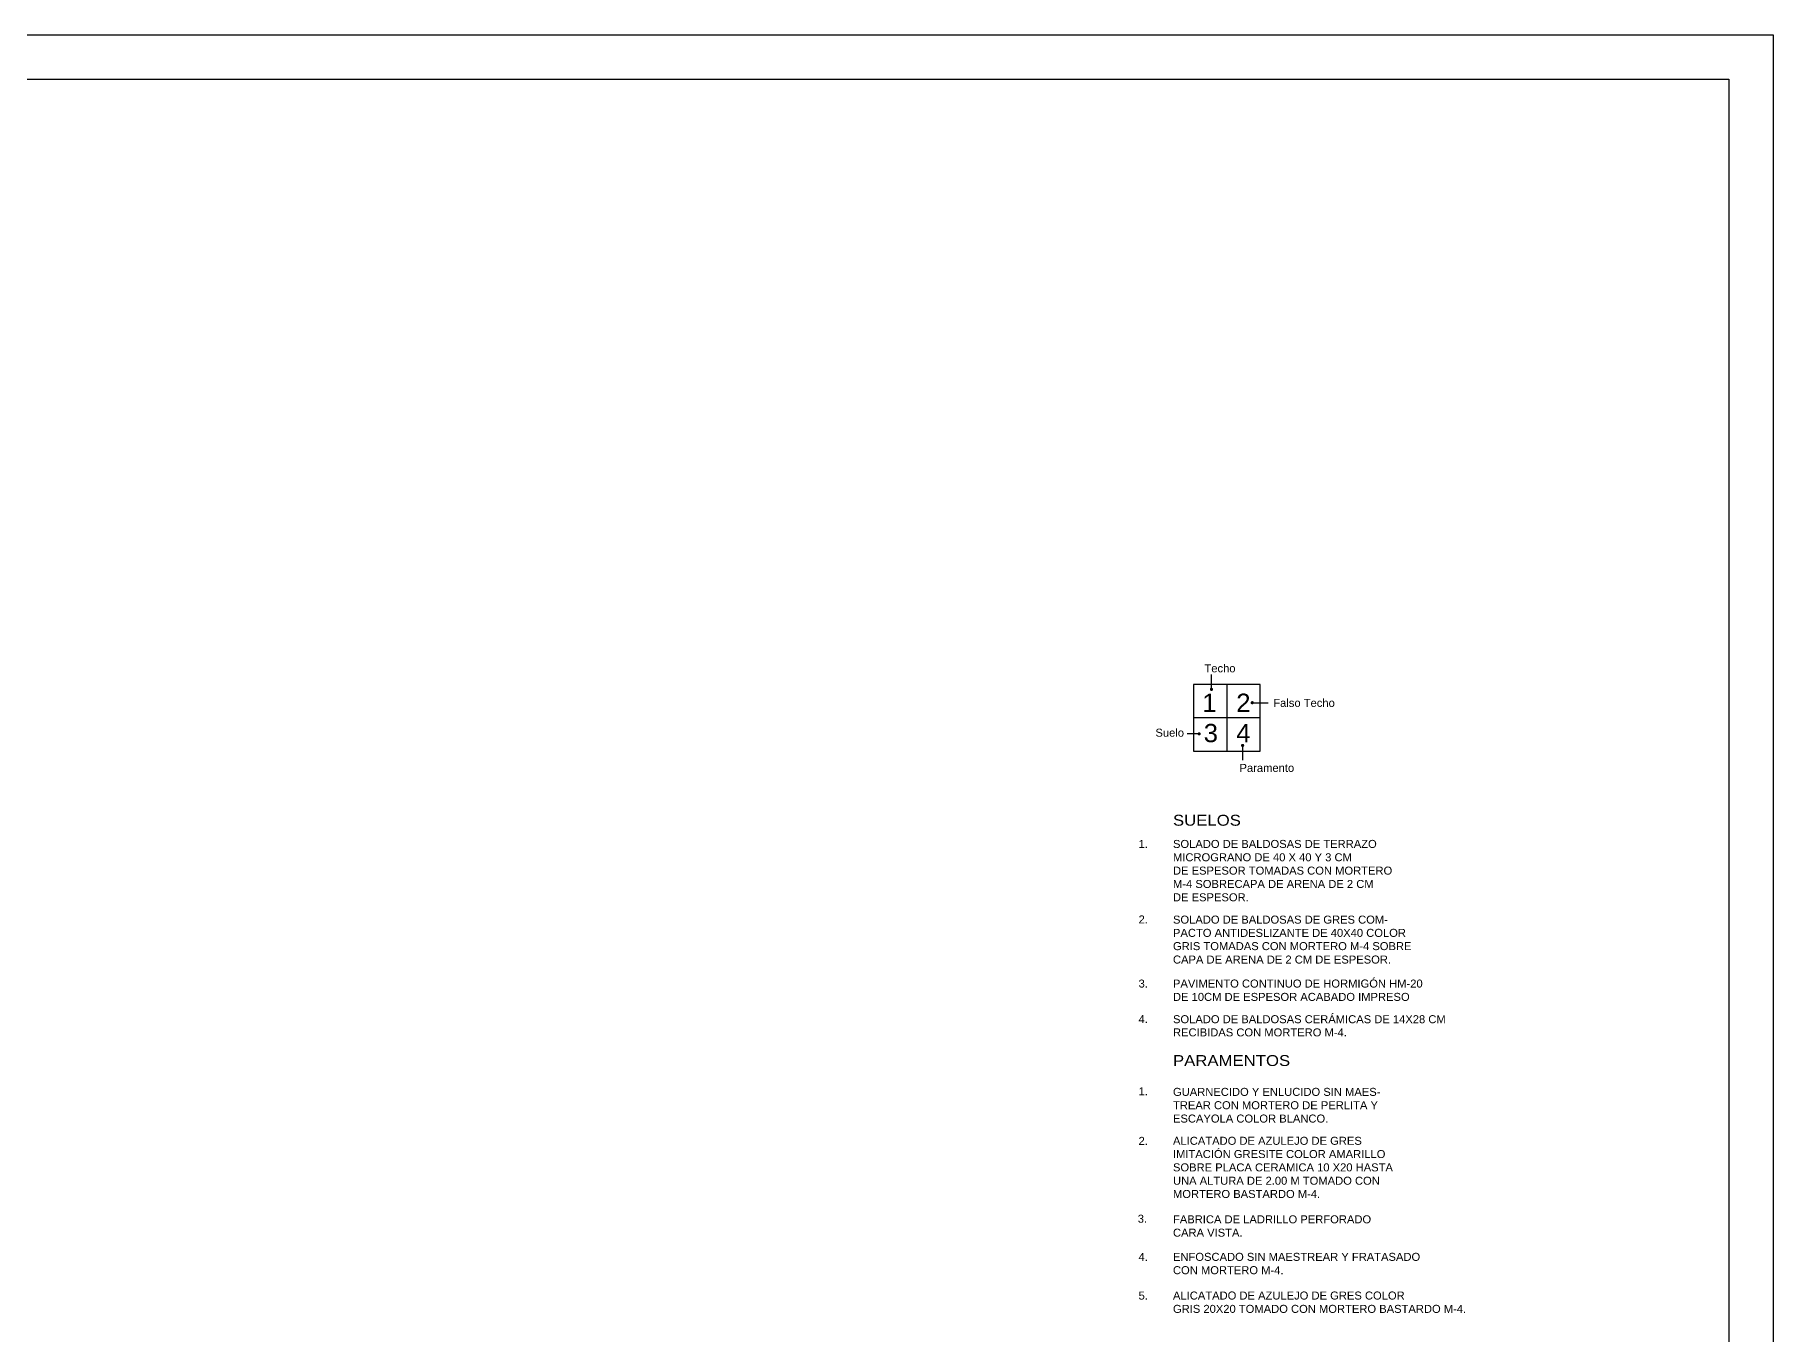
# Model space of a CAD drawing. Header units: millimetres. Extents: x 277.2 to 319.3, y 325.5 to 355.2.
# Drawn here: x 299.72 to 319.27, y 340.62 to 355.23 of the extents above; entities that cross this region are included whole.
import ezdxf

# ---------------------------------------------------------------- set-up
doc = ezdxf.new("R2010")
doc.units = ezdxf.units.MM
doc.header["$MEASUREMENT"] = 0
for name, color, linetype in [('015', 1, 'Continuous'), ('06', 6, 'Continuous'), ('Albañilería', 4, 'Continuous'), ('TEXT', 7, 'Continuous'), ('TEXTOS', 7, 'Continuous')]:
    doc.layers.add(name, color=color, linetype=linetype)
doc.styles.add('SMALL', font='ARIAL.TTF', dxfattribs={"height": 0.1})
doc.styles.add('TITULOS', font='ARIAL.TTF')

# ---------------------------------------------------------------- blocks, each defined once
blk = doc.blocks.new('A1H')
at = {"layer": '015'}
blk.add_lwpolyline([(-831, -10), (-831, 584), (10, 584), (10, -10)], close=True, dxfattribs=at)
at = {"layer": '06'}
blk.add_lwpolyline([(-806, 0), (-806, 574), (0, 574), (0, 0)], close=True, dxfattribs=at)
blk = doc.blocks.new('Albañil')
at = {"layer": 'Albañilería'}
for p, q in [((0, 0.25), (0, -0.25)), ((0.25, 0), (-0.25, 0))]:
    blk.add_line(p, q, dxfattribs=at)
blk.add_lwpolyline([(-0.25, -0.25), (0.25, -0.25), (0.25, 0.25), (-0.25, 0.25)], close=True, dxfattribs=at)

msp = doc.modelspace()

# ---------------------------------------------------------------- linework, layer by layer
at = {"layer": 'Albañilería'}
for p, q in [((312.957, 347.869), (312.957, 348.035)), ((313.415, 347.719), (313.596, 347.719)), ((312.818, 347.369), (312.684, 347.369)), ((313.307, 347.238), (313.307, 347.073))]:
    msp.add_line(p, q, dxfattribs=at)
at = {"layer": 'Albañilería', "const_width": 0.0179}
for points in [[(312.948, 347.869, 1), (312.966, 347.869, 1)], [(313.406, 347.719, 1), (313.424, 347.719, 1)], [(312.809, 347.369, 1), (312.827, 347.369, 1)], [(313.298, 347.238, 1), (313.316, 347.238, 1)]]:
    msp.add_lwpolyline(points, format="xyb", close=True, dxfattribs=at)

# ---------------------------------------------------------------- block references
at = {"layer": 'Albañilería', "xscale": 1.5, "yscale": 1.5, "zscale": 1.5}
msp.add_blockref('Albañil', (313.129, 347.549), dxfattribs=at)
at = {"layer": 'TEXTOS', "linetype": 'Continuous', "ltscale": 0.07, "xscale": 0.04999999999995453, "yscale": 0.04999999999995453, "zscale": 0.05}
msp.add_blockref('A1H', (318.774, 326.029), dxfattribs=at)

# ---------------------------------------------------------------- texts
at = {"layer": 'Albañilería', "style": 'TITULOS'}
for s, p in [('1', (312.853, 347.615)), ('2', (313.236, 347.615)), ('3', (312.87, 347.275)), ('4', (313.236, 347.275))]:
    msp.add_text(s, height=0.206, dxfattribs=at).set_placement(p)
at = {"layer": 'Albañilería', "style": 'SMALL', "width": 1.1}
for s, p in [('SUELOS', (312.524, 346.336)), ('PARAMENTOS', (312.524, 343.634))]:
    msp.add_text(s, height=0.1225, dxfattribs=at).set_placement(p)
at = {"layer": 'TEXT', "style": 'SMALL'}
for s, p in [('Techo', (312.878, 348.061)), ('Falso Techo', (313.652, 347.672)), ('Suelo', (312.327, 347.337)), ('Paramento', (313.272, 346.941)), ('1.', (312.137, 346.086)), ('SOLADO DE BALDOSAS DE TERRAZO', (312.524, 346.086)), ('MICROGRANO DE 40 X 40 Y 3 CM', (312.524, 345.936)), ('DE ESPESOR TOMADAS CON MORTERO ', (312.524, 345.786)), ('M-4 SOBRECAPA DE ARENA DE 2 CM ', (312.524, 345.636)), ('DE ESPESOR.', (312.524, 345.486)), ('2.', (312.137, 345.237)), ('SOLADO DE BALDOSAS DE GRES COM-', (312.524, 345.235)), ('PACTO ANTIDESLIZANTE DE 40X40 COLOR ', (312.524, 345.086)), ('GRIS TOMADAS CON MORTERO M-4 SOBRE', (312.524, 344.937)), ('CAPA DE ARENA DE 2 CM DE ESPESOR.', (312.524, 344.786)), ('3.', (312.137, 344.516)), ('PAVIMENTO CONTINUO DE HORMIGÓN HM-20', (312.524, 344.516)), ('DE 10CM DE ESPESOR ACABADO IMPRESO', (312.524, 344.366)), ('4.', (312.137, 344.117)), ('SOLADO DE BALDOSAS CERÁMICAS DE 14X28 CM', (312.524, 344.115)), ('RECIBIDAS CON MORTERO M-4.', (312.524, 343.967)), ('1.', (312.137, 343.304)), ('GUARNECIDO Y ENLUCIDO SIN MAES-', (312.524, 343.298)), ('TREAR CON MORTERO DE PERLITA Y', (312.524, 343.148)), ('ESCAYOLA COLOR BLANCO.', (312.524, 342.998)), ('2.', (312.137, 342.747)), ('ALICATADO DE AZULEJO DE GRES', (312.524, 342.748)), ('IMITACIÓN GRESITE COLOR AMARILLO ', (312.524, 342.599)), ('SOBRE PLACA CERAMICA 10 X20 HASTA ', (312.524, 342.449)), ('UNA ALTURA DE 2.00 M TOMADO CON ', (312.524, 342.299)), ('MORTERO BASTARDO M-4. ', (312.524, 342.15)), ('3.', (312.128, 341.872)), ('FABRICA DE LADRILLO PERFORADO', (312.524, 341.865)), ('CARA VISTA.', (312.524, 341.715)), ('4.', (312.137, 341.443)), ('ENFOSCADO SIN MAESTREAR Y FRATASADO ', (312.524, 341.443)), ('CON MORTERO M-4.', (312.524, 341.293)), ('5.', (312.137, 341.007)), ('ALICATADO DE AZULEJO DE GRES COLOR', (312.524, 341.008)), ('GRIS 20X20 TOMADO CON MORTERO BASTARDO M-4.', (312.524, 340.858))]:
    msp.add_text(s, height=0.09, rotation=360, dxfattribs=at).set_placement(p)

doc.saveas('drawing.dxf')
